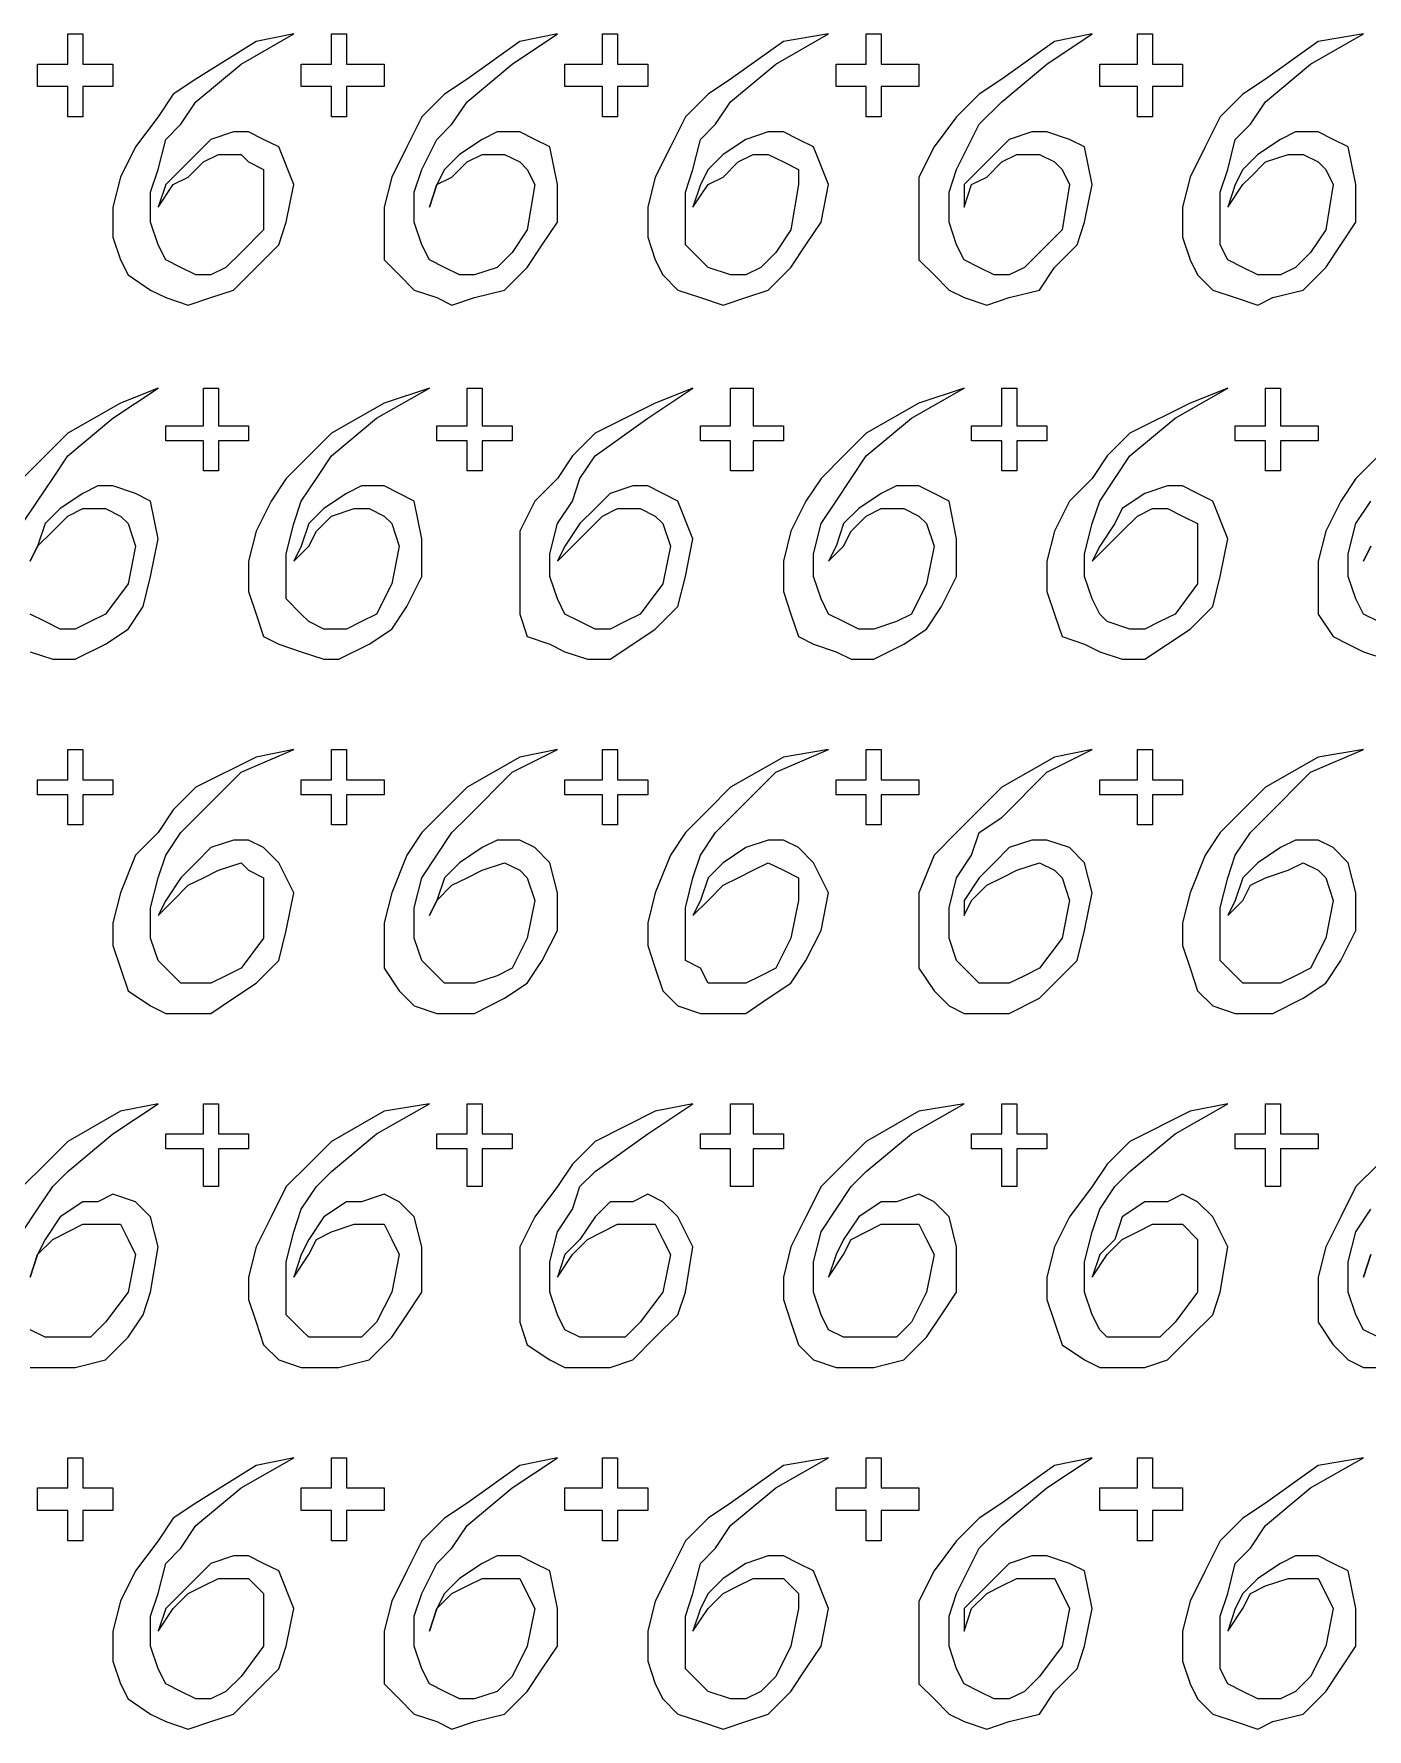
# Model space of a CAD drawing. Extents: x -66030 to 95157, y -13132 to 45879.
# Drawn here: x -7191 to -6500, y 27583 to 28462 of the extents above; entities that cross this region are included whole.
import ezdxf

# ---------------------------------------------------------------- set-up
doc = ezdxf.new("R2010")
doc.units = 0
doc.header["$LTSCALE"] = 100
doc.header["$MEASUREMENT"] = 0
doc.layers.get('0').update_dxf_attribs({"linetype": 'CONTINUOUS'})

msp = doc.modelspace()

# ---------------------------------------------------------------- linework, layer by layer
at = {"lineweight": 0}
for points in [[(-7189.53, 28446.12), (-7181.71, 28446.12), (-7173.9, 28446.12), (-7173.9, 28453.94), (-7173.9, 28461.75), (-7170, 28461.75), (-7166.09, 28461.75), (-7166.09, 28453.94), (-7166.09, 28446.12), (-7158.28, 28446.12), (-7150.47, 28446.12), (-7150.47, 28438.31), (-7150.47, 28434.41), (-7158.28, 28434.41), (-7166.09, 28434.41), (-7166.09, 28426.59), (-7166.09, 28418.78), (-7170, 28418.78), (-7173.9, 28418.78), (-7173.9, 28426.59), (-7173.9, 28434.41), (-7181.71, 28434.41), (-7189.53, 28434.41), (-7189.53, 28438.31), (-7189.53, 28446.12)], [(-7127.03, 28371.91), (-7119.22, 28383.63), (-7111.41, 28387.53), (-7103.59, 28395.35), (-7095.78, 28399.25), (-7084.06, 28399.25), (-7080.16, 28395.35), (-7072.35, 28391.44), (-7072.35, 28383.63), (-7072.35, 28360.19), (-7084.06, 28348.47), (-7091.88, 28340.66), (-7099.69, 28336.76), (-7107.5, 28336.76), (-7115.31, 28340.66), (-7123.12, 28344.57), (-7127.03, 28352.38), (-7130.94, 28364.1), (-7130.94, 28379.72), (-7127.03, 28391.44), (-7123.12, 28407.06), (-7115.31, 28414.88), (-7107.5, 28426.59), (-7084.06, 28446.12), (-7056.72, 28461.75), (-7076.25, 28457.84), (-7107.5, 28438.31), (-7119.22, 28430.5), (-7127.03, 28418.78), (-7138.75, 28403.16), (-7146.56, 28387.53), (-7150.47, 28371.91), (-7150.47, 28356.29), (-7146.56, 28344.57), (-7142.65, 28336.76), (-7130.94, 28328.94), (-7123.12, 28325.04), (-7111.41, 28321.13), (-7099.69, 28325.04), (-7087.97, 28328.94), (-7076.25, 28340.66), (-7064.53, 28352.38), (-7060.63, 28364.1), (-7056.72, 28383.63), (-7064.53, 28403.16), (-7072.35, 28407.06), (-7080.16, 28410.97), (-7087.97, 28410.97), (-7099.69, 28407.06), (-7107.5, 28399.25), (-7115.31, 28391.44), (-7123.12, 28383.63), (-7127.03, 28371.91)], [(-7052.82, 28446.12), (-7045, 28446.12), (-7037.19, 28446.12), (-7037.19, 28453.94), (-7037.19, 28461.75), (-7033.29, 28461.75), (-7029.38, 28461.75), (-7029.38, 28453.94), (-7029.38, 28446.12), (-7017.66, 28446.12), (-7009.85, 28446.12), (-7009.85, 28438.31), (-7009.85, 28434.41), (-7017.66, 28434.41), (-7029.38, 28434.41), (-7029.38, 28426.59), (-7029.38, 28418.78), (-7033.29, 28418.78), (-7037.19, 28418.78), (-7037.19, 28426.59), (-7037.19, 28434.41), (-7045, 28434.41), (-7052.82, 28434.41), (-7052.82, 28438.31), (-7052.82, 28446.12)], [(-6986.41, 28371.91), (-6982.51, 28383.63), (-6974.7, 28387.53), (-6966.88, 28395.35), (-6959.07, 28399.25), (-6947.36, 28399.25), (-6939.54, 28395.35), (-6935.64, 28391.44), (-6931.73, 28383.63), (-6935.64, 28360.19), (-6943.45, 28348.47), (-6951.26, 28340.66), (-6962.98, 28336.76), (-6970.79, 28336.76), (-6978.6, 28340.66), (-6986.41, 28344.57), (-6990.32, 28352.38), (-6994.23, 28364.1), (-6994.23, 28379.72), (-6990.32, 28391.44), (-6982.51, 28407.06), (-6974.7, 28414.88), (-6966.88, 28426.59), (-6943.45, 28446.12), (-6920.01, 28461.75), (-6939.54, 28457.84), (-6966.88, 28438.31), (-6978.6, 28430.5), (-6990.32, 28418.78), (-6998.13, 28403.16), (-7005.94, 28387.53), (-7009.85, 28371.91), (-7009.85, 28356.29), (-7009.85, 28344.57), (-7002.04, 28336.76), (-6994.23, 28328.94), (-6982.51, 28325.04), (-6974.7, 28321.13), (-6962.98, 28325.04), (-6947.36, 28328.94), (-6935.64, 28340.66), (-6927.83, 28352.38), (-6920.01, 28364.1), (-6920.01, 28383.63), (-6923.92, 28403.16), (-6931.73, 28407.06), (-6939.54, 28410.97), (-6951.26, 28410.97), (-6959.07, 28407.06), (-6970.79, 28399.25), (-6978.6, 28391.44), (-6982.51, 28383.63), (-6986.41, 28371.91)], [(-6916.11, 28446.12), (-6904.39, 28446.12), (-6896.58, 28446.12), (-6896.58, 28453.94), (-6896.58, 28461.75), (-6892.67, 28461.75), (-6888.77, 28461.75), (-6888.77, 28453.94), (-6888.77, 28446.12), (-6880.95, 28446.12), (-6873.14, 28446.12), (-6873.14, 28438.31), (-6873.14, 28434.41), (-6880.95, 28434.41), (-6888.77, 28434.41), (-6888.77, 28426.59), (-6888.77, 28418.78), (-6892.67, 28418.78), (-6896.58, 28418.78), (-6896.58, 28426.59), (-6896.58, 28434.41), (-6904.39, 28434.41), (-6916.11, 28434.41), (-6916.11, 28438.31), (-6916.11, 28446.12)], [(-6849.71, 28371.91), (-6841.89, 28383.63), (-6834.08, 28387.53), (-6826.27, 28395.35), (-6818.46, 28399.25), (-6810.65, 28399.25), (-6802.83, 28395.35), (-6795.02, 28391.44), (-6795.02, 28383.63), (-6798.93, 28360.19), (-6806.74, 28348.47), (-6814.55, 28340.66), (-6822.36, 28336.76), (-6830.18, 28336.76), (-6841.89, 28340.66), (-6845.8, 28344.57), (-6853.61, 28352.38), (-6853.61, 28364.1), (-6853.61, 28379.72), (-6849.71, 28391.44), (-6845.8, 28407.06), (-6837.99, 28414.88), (-6830.18, 28426.59), (-6806.74, 28446.12), (-6779.4, 28461.75), (-6802.83, 28457.84), (-6830.18, 28438.31), (-6841.89, 28430.5), (-6853.61, 28418.78), (-6861.42, 28403.16), (-6869.24, 28387.53), (-6873.14, 28371.91), (-6873.14, 28356.29), (-6869.24, 28344.57), (-6865.33, 28336.76), (-6857.52, 28328.94), (-6845.8, 28325.04), (-6834.08, 28321.13), (-6822.36, 28325.04), (-6810.65, 28328.94), (-6798.93, 28340.66), (-6791.12, 28352.38), (-6783.3, 28364.1), (-6779.4, 28383.63), (-6787.21, 28403.16), (-6795.02, 28407.06), (-6802.83, 28410.97), (-6810.65, 28410.97), (-6822.36, 28407.06), (-6834.08, 28399.25), (-6841.89, 28391.44), (-6845.8, 28383.63), (-6849.71, 28371.91)], [(-6775.49, 28446.12), (-6767.68, 28446.12), (-6759.87, 28446.12), (-6759.87, 28453.94), (-6759.87, 28461.75), (-6755.96, 28461.75), (-6752.06, 28461.75), (-6752.06, 28453.94), (-6752.06, 28446.12), (-6744.24, 28446.12), (-6732.53, 28446.12), (-6732.53, 28438.31), (-6732.53, 28434.41), (-6744.24, 28434.41), (-6752.06, 28434.41), (-6752.06, 28426.59), (-6752.06, 28418.78), (-6755.96, 28418.78), (-6759.87, 28418.78), (-6759.87, 28426.59), (-6759.87, 28434.41), (-6767.68, 28434.41), (-6775.49, 28434.41), (-6775.49, 28438.31), (-6775.49, 28446.12)], [(-6709.09, 28371.91), (-6705.19, 28383.63), (-6697.37, 28387.53), (-6689.56, 28395.35), (-6681.75, 28399.25), (-6670.03, 28399.25), (-6662.22, 28395.35), (-6658.31, 28391.44), (-6654.41, 28383.63), (-6658.31, 28360.19), (-6670.03, 28348.47), (-6677.84, 28340.66), (-6685.66, 28336.76), (-6693.47, 28336.76), (-6701.28, 28340.66), (-6709.09, 28344.57), (-6713, 28352.38), (-6716.9, 28364.1), (-6716.9, 28379.72), (-6713, 28391.44), (-6705.19, 28407.06), (-6701.28, 28414.88), (-6689.56, 28426.59), (-6666.13, 28446.12), (-6642.69, 28461.75), (-6662.22, 28457.84), (-6689.56, 28438.31), (-6701.28, 28430.5), (-6713, 28418.78), (-6724.71, 28403.16), (-6732.53, 28387.53), (-6732.53, 28371.91), (-6732.53, 28356.29), (-6732.53, 28344.57), (-6724.71, 28336.76), (-6716.9, 28328.94), (-6709.09, 28325.04), (-6697.37, 28321.13), (-6685.66, 28325.04), (-6670.03, 28328.94), (-6662.22, 28340.66), (-6650.5, 28352.38), (-6646.6, 28364.1), (-6642.69, 28383.63), (-6646.6, 28403.16), (-6654.41, 28407.06), (-6666.13, 28410.97), (-6673.94, 28410.97), (-6685.66, 28407.06), (-6693.47, 28399.25), (-6701.28, 28391.44), (-6709.09, 28383.63), (-6709.09, 28371.91)], [(-6638.78, 28446.12), (-6630.97, 28446.12), (-6619.25, 28446.12), (-6619.25, 28453.94), (-6619.25, 28461.75), (-6615.35, 28461.75), (-6611.44, 28461.75), (-6611.44, 28453.94), (-6611.44, 28446.12), (-6603.63, 28446.12), (-6595.82, 28446.12), (-6595.82, 28438.31), (-6595.82, 28434.41), (-6603.63, 28434.41), (-6611.44, 28434.41), (-6611.44, 28426.59), (-6611.44, 28418.78), (-6615.35, 28418.78), (-6619.25, 28418.78), (-6619.25, 28426.59), (-6619.25, 28434.41), (-6630.97, 28434.41), (-6638.78, 28434.41), (-6638.78, 28438.31), (-6638.78, 28446.12)], [(-6572.38, 28371.91), (-6564.57, 28383.63), (-6560.66, 28387.53), (-6552.85, 28395.35), (-6541.13, 28399.25), (-6533.32, 28399.25), (-6525.51, 28395.35), (-6521.6, 28391.44), (-6517.7, 28383.63), (-6521.6, 28360.19), (-6529.42, 28348.47), (-6537.23, 28340.66), (-6545.04, 28336.76), (-6556.76, 28336.76), (-6564.57, 28340.66), (-6572.38, 28344.57), (-6576.29, 28352.38), (-6576.29, 28364.1), (-6576.29, 28379.72), (-6572.38, 28391.44), (-6568.48, 28407.06), (-6560.66, 28414.88), (-6552.85, 28426.59), (-6529.42, 28446.12), (-6502.07, 28461.75), (-6525.51, 28457.84), (-6552.85, 28438.31), (-6564.57, 28430.5), (-6576.29, 28418.78), (-6584.1, 28403.16), (-6591.91, 28387.53), (-6595.82, 28371.91), (-6595.82, 28356.29), (-6591.91, 28344.57), (-6588.01, 28336.76), (-6580.19, 28328.94), (-6568.48, 28325.04), (-6556.76, 28321.13), (-6548.95, 28325.04), (-6533.32, 28328.94), (-6521.6, 28340.66), (-6513.79, 28352.38), (-6505.98, 28364.1), (-6505.98, 28383.63), (-6509.89, 28403.16), (-6517.7, 28407.06), (-6525.51, 28410.97), (-6537.23, 28410.97), (-6545.04, 28407.06), (-6556.76, 28399.25), (-6564.57, 28391.44), (-6568.48, 28383.63), (-6572.38, 28371.91)], [(-7123.12, 28258.64), (-7115.31, 28258.64), (-7103.59, 28258.64), (-7103.59, 28266.45), (-7103.59, 28278.17), (-7099.69, 28278.17), (-7095.78, 28278.17), (-7095.78, 28266.45), (-7095.78, 28258.64), (-7087.97, 28258.64), (-7080.16, 28258.64), (-7080.16, 28254.73), (-7080.16, 28250.83), (-7087.97, 28250.83), (-7095.78, 28250.83), (-7095.78, 28243.01), (-7095.78, 28235.2), (-7099.69, 28235.2), (-7103.59, 28235.2), (-7103.59, 28243.01), (-7103.59, 28250.83), (-7115.31, 28250.83), (-7123.12, 28250.83), (-7123.12, 28254.73), (-7123.12, 28258.64)], [(-7056.72, 28188.33), (-7048.91, 28196.14), (-7045, 28203.95), (-7037.19, 28211.77), (-7025.47, 28215.67), (-7017.66, 28215.67), (-7009.85, 28211.77), (-7005.94, 28207.86), (-7002.04, 28196.14), (-7005.94, 28176.61), (-7013.76, 28160.99), (-7021.57, 28157.08), (-7029.38, 28153.18), (-7041.1, 28153.18), (-7048.91, 28157.08), (-7052.82, 28160.99), (-7060.63, 28168.8), (-7060.63, 28180.52), (-7060.63, 28192.24), (-7056.72, 28207.86), (-7052.82, 28219.58), (-7045, 28231.3), (-7037.19, 28243.01), (-7013.76, 28262.54), (-6986.41, 28278.17), (-7009.85, 28270.36), (-7037.19, 28254.73), (-7048.91, 28243.01), (-7060.63, 28231.3), (-7068.44, 28219.58), (-7076.25, 28203.95), (-7080.16, 28188.33), (-7080.16, 28172.71), (-7076.25, 28160.99), (-7072.35, 28149.27), (-7064.53, 28145.36), (-7052.82, 28141.46), (-7041.1, 28137.55), (-7033.29, 28137.55), (-7017.66, 28145.36), (-7005.94, 28153.18), (-6998.13, 28164.89), (-6990.32, 28180.52), (-6990.32, 28200.05), (-6994.23, 28219.58), (-7002.04, 28223.48), (-7009.85, 28227.39), (-7021.57, 28227.39), (-7029.38, 28223.48), (-7041.1, 28215.67), (-7048.91, 28207.86), (-7052.82, 28196.14), (-7056.72, 28188.33)], [(-6982.51, 28258.64), (-6974.7, 28258.64), (-6966.88, 28258.64), (-6966.88, 28266.45), (-6966.88, 28278.17), (-6962.98, 28278.17), (-6959.07, 28278.17), (-6959.07, 28266.45), (-6959.07, 28258.64), (-6951.26, 28258.64), (-6943.45, 28258.64), (-6943.45, 28254.73), (-6943.45, 28250.83), (-6951.26, 28250.83), (-6959.07, 28250.83), (-6959.07, 28243.01), (-6959.07, 28235.2), (-6962.98, 28235.2), (-6966.88, 28235.2), (-6966.88, 28243.01), (-6966.88, 28250.83), (-6974.7, 28250.83), (-6982.51, 28250.83), (-6982.51, 28254.73), (-6982.51, 28258.64)], [(-6920.01, 28188.33), (-6912.2, 28196.14), (-6904.39, 28203.95), (-6896.58, 28211.77), (-6888.77, 28215.67), (-6877.05, 28215.67), (-6869.24, 28211.77), (-6865.33, 28207.86), (-6861.42, 28196.14), (-6865.33, 28176.61), (-6877.05, 28160.99), (-6884.86, 28157.08), (-6892.67, 28153.18), (-6900.48, 28153.18), (-6908.3, 28157.08), (-6916.11, 28160.99), (-6920.01, 28168.8), (-6923.92, 28180.52), (-6923.92, 28192.24), (-6920.01, 28207.86), (-6912.2, 28219.58), (-6908.3, 28231.3), (-6900.48, 28243.01), (-6873.14, 28262.54), (-6849.71, 28278.17), (-6869.24, 28270.36), (-6900.48, 28254.73), (-6912.2, 28243.01), (-6920.01, 28231.3), (-6931.73, 28219.58), (-6939.54, 28203.95), (-6939.54, 28188.33), (-6939.54, 28172.71), (-6939.54, 28160.99), (-6935.64, 28149.27), (-6923.92, 28145.36), (-6916.11, 28141.46), (-6904.39, 28137.55), (-6892.67, 28137.55), (-6880.95, 28145.36), (-6869.24, 28153.18), (-6857.52, 28164.89), (-6853.61, 28180.52), (-6849.71, 28200.05), (-6857.52, 28219.58), (-6865.33, 28223.48), (-6873.14, 28227.39), (-6880.95, 28227.39), (-6892.67, 28223.48), (-6900.48, 28215.67), (-6908.3, 28207.86), (-6916.11, 28196.14), (-6920.01, 28188.33)], [(-6845.8, 28258.64), (-6837.99, 28258.64), (-6830.18, 28258.64), (-6830.18, 28266.45), (-6830.18, 28278.17), (-6822.36, 28278.17), (-6818.46, 28278.17), (-6818.46, 28266.45), (-6818.46, 28258.64), (-6810.65, 28258.64), (-6802.83, 28258.64), (-6802.83, 28254.73), (-6802.83, 28250.83), (-6810.65, 28250.83), (-6818.46, 28250.83), (-6818.46, 28243.01), (-6818.46, 28235.2), (-6822.36, 28235.2), (-6830.18, 28235.2), (-6830.18, 28243.01), (-6830.18, 28250.83), (-6837.99, 28250.83), (-6845.8, 28250.83), (-6845.8, 28254.73), (-6845.8, 28258.64)], [(-6779.4, 28188.33), (-6771.59, 28196.14), (-6767.68, 28203.95), (-6759.87, 28211.77), (-6752.06, 28215.67), (-6740.34, 28215.67), (-6732.53, 28211.77), (-6728.62, 28207.86), (-6724.71, 28196.14), (-6728.62, 28176.61), (-6736.43, 28160.99), (-6744.24, 28157.08), (-6755.96, 28153.18), (-6763.77, 28153.18), (-6771.59, 28157.08), (-6779.4, 28160.99), (-6783.3, 28168.8), (-6787.21, 28180.52), (-6787.21, 28192.24), (-6783.3, 28207.86), (-6775.49, 28219.58), (-6767.68, 28231.3), (-6759.87, 28243.01), (-6736.43, 28262.54), (-6709.09, 28278.17), (-6732.53, 28270.36), (-6759.87, 28254.73), (-6771.59, 28243.01), (-6783.3, 28231.3), (-6791.12, 28219.58), (-6798.93, 28203.95), (-6802.83, 28188.33), (-6802.83, 28172.71), (-6798.93, 28160.99), (-6795.02, 28149.27), (-6787.21, 28145.36), (-6775.49, 28141.46), (-6767.68, 28137.55), (-6755.96, 28137.55), (-6740.34, 28145.36), (-6728.62, 28153.18), (-6720.81, 28164.89), (-6713, 28180.52), (-6713, 28200.05), (-6716.9, 28219.58), (-6724.71, 28223.48), (-6732.53, 28227.39), (-6744.24, 28227.39), (-6752.06, 28223.48), (-6763.77, 28215.67), (-6771.59, 28207.86), (-6775.49, 28196.14), (-6779.4, 28188.33)], [(-6705.19, 28258.64), (-6697.37, 28258.64), (-6689.56, 28258.64), (-6689.56, 28266.45), (-6689.56, 28278.17), (-6685.66, 28278.17), (-6681.75, 28278.17), (-6681.75, 28266.45), (-6681.75, 28258.64), (-6673.94, 28258.64), (-6666.13, 28258.64), (-6666.13, 28254.73), (-6666.13, 28250.83), (-6673.94, 28250.83), (-6681.75, 28250.83), (-6681.75, 28243.01), (-6681.75, 28235.2), (-6685.66, 28235.2), (-6689.56, 28235.2), (-6689.56, 28243.01), (-6689.56, 28250.83), (-6697.37, 28250.83), (-6705.19, 28250.83), (-6705.19, 28254.73), (-6705.19, 28258.64)], [(-6642.69, 28188.33), (-6634.88, 28196.14), (-6627.07, 28203.95), (-6619.25, 28211.77), (-6611.44, 28215.67), (-6603.63, 28215.67), (-6595.82, 28211.77), (-6588.01, 28207.86), (-6588.01, 28196.14), (-6588.01, 28176.61), (-6599.72, 28160.99), (-6607.54, 28157.08), (-6615.35, 28153.18), (-6623.16, 28153.18), (-6634.88, 28157.08), (-6638.78, 28160.99), (-6642.69, 28168.8), (-6646.6, 28180.52), (-6646.6, 28192.24), (-6642.69, 28207.86), (-6638.78, 28219.58), (-6630.97, 28231.3), (-6623.16, 28243.01), (-6599.72, 28262.54), (-6572.38, 28278.17), (-6591.91, 28270.36), (-6623.16, 28254.73), (-6634.88, 28243.01), (-6642.69, 28231.3), (-6654.41, 28219.58), (-6662.22, 28203.95), (-6666.13, 28188.33), (-6666.13, 28172.71), (-6662.22, 28160.99), (-6658.31, 28149.27), (-6646.6, 28145.36), (-6638.78, 28141.46), (-6627.07, 28137.55), (-6615.35, 28137.55), (-6603.63, 28145.36), (-6591.91, 28153.18), (-6580.19, 28164.89), (-6576.29, 28180.52), (-6572.38, 28200.05), (-6580.19, 28219.58), (-6588.01, 28223.48), (-6595.82, 28227.39), (-6603.63, 28227.39), (-6615.35, 28223.48), (-6627.07, 28215.67), (-6630.97, 28207.86), (-6638.78, 28196.14), (-6642.69, 28188.33)], [(-6568.48, 28258.64), (-6560.66, 28258.64), (-6552.85, 28258.64), (-6552.85, 28266.45), (-6552.85, 28278.17), (-6548.95, 28278.17), (-6545.04, 28278.17), (-6545.04, 28266.45), (-6545.04, 28258.64), (-6533.32, 28258.64), (-6525.51, 28258.64), (-6525.51, 28254.73), (-6525.51, 28250.83), (-6533.32, 28250.83), (-6545.04, 28250.83), (-6545.04, 28243.01), (-6545.04, 28235.2), (-6548.95, 28235.2), (-6552.85, 28235.2), (-6552.85, 28243.01), (-6552.85, 28250.83), (-6560.66, 28250.83), (-6568.48, 28250.83), (-6568.48, 28254.73), (-6568.48, 28258.64)], [(-7189.53, 28075.06), (-7181.71, 28075.06), (-7173.9, 28075.06), (-7173.9, 28082.87), (-7173.9, 28090.68), (-7170, 28090.68), (-7166.09, 28090.68), (-7166.09, 28082.87), (-7166.09, 28075.06), (-7158.28, 28075.06), (-7150.47, 28075.06), (-7150.47, 28071.15), (-7150.47, 28067.24), (-7158.28, 28067.24), (-7166.09, 28067.24), (-7166.09, 28059.43), (-7166.09, 28051.62), (-7170, 28051.62), (-7173.9, 28051.62), (-7173.9, 28059.43), (-7173.9, 28067.24), (-7181.71, 28067.24), (-7189.53, 28067.24), (-7189.53, 28071.15), (-7189.53, 28075.06)], [(-7127.03, 28004.75), (-7119.22, 28012.56), (-7111.41, 28020.37), (-7103.59, 28024.28), (-7095.78, 28028.19), (-7084.06, 28032.09), (-7080.16, 28028.19), (-7072.35, 28024.28), (-7072.35, 28012.56), (-7072.35, 27993.03), (-7084.06, 27977.41), (-7091.88, 27973.5), (-7099.69, 27969.6), (-7107.5, 27969.6), (-7115.31, 27969.6), (-7123.12, 27977.41), (-7127.03, 27981.31), (-7130.94, 27993.03), (-7130.94, 28008.66), (-7127.03, 28024.28), (-7123.12, 28036), (-7115.31, 28047.72), (-7107.5, 28055.53), (-7084.06, 28078.96), (-7056.72, 28090.68), (-7076.25, 28086.77), (-7107.5, 28071.15), (-7119.22, 28059.43), (-7127.03, 28047.72), (-7138.75, 28036), (-7146.56, 28016.47), (-7150.47, 28000.84), (-7150.47, 27989.13), (-7146.56, 27977.41), (-7142.65, 27965.69), (-7130.94, 27957.88), (-7123.12, 27953.97), (-7111.41, 27953.97), (-7099.69, 27953.97), (-7087.97, 27961.78), (-7076.25, 27969.6), (-7064.53, 27981.31), (-7060.63, 27996.94), (-7056.72, 28016.47), (-7064.53, 28032.09), (-7072.35, 28039.9), (-7080.16, 28043.81), (-7087.97, 28043.81), (-7099.69, 28039.9), (-7107.5, 28032.09), (-7115.31, 28024.28), (-7123.12, 28012.56), (-7127.03, 28004.75)], [(-7052.82, 28075.06), (-7045, 28075.06), (-7037.19, 28075.06), (-7037.19, 28082.87), (-7037.19, 28090.68), (-7033.29, 28090.68), (-7029.38, 28090.68), (-7029.38, 28082.87), (-7029.38, 28075.06), (-7017.66, 28075.06), (-7009.85, 28075.06), (-7009.85, 28071.15), (-7009.85, 28067.24), (-7017.66, 28067.24), (-7029.38, 28067.24), (-7029.38, 28059.43), (-7029.38, 28051.62), (-7033.29, 28051.62), (-7037.19, 28051.62), (-7037.19, 28059.43), (-7037.19, 28067.24), (-7045, 28067.24), (-7052.82, 28067.24), (-7052.82, 28071.15), (-7052.82, 28075.06)], [(-6986.41, 28004.75), (-6982.51, 28012.56), (-6974.7, 28020.37), (-6966.88, 28024.28), (-6959.07, 28028.19), (-6947.36, 28032.09), (-6939.54, 28028.19), (-6935.64, 28024.28), (-6931.73, 28012.56), (-6935.64, 27993.03), (-6943.45, 27977.41), (-6951.26, 27973.5), (-6962.98, 27969.6), (-6970.79, 27969.6), (-6978.6, 27969.6), (-6986.41, 27977.41), (-6990.32, 27981.31), (-6994.23, 27993.03), (-6994.23, 28008.66), (-6990.32, 28024.28), (-6982.51, 28036), (-6974.7, 28047.72), (-6966.88, 28055.53), (-6943.45, 28078.96), (-6920.01, 28090.68), (-6939.54, 28086.77), (-6966.88, 28071.15), (-6978.6, 28059.43), (-6990.32, 28047.72), (-6998.13, 28036), (-7005.94, 28016.47), (-7009.85, 28000.84), (-7009.85, 27989.13), (-7009.85, 27977.41), (-7002.04, 27965.69), (-6994.23, 27957.88), (-6982.51, 27953.97), (-6974.7, 27953.97), (-6962.98, 27953.97), (-6947.36, 27961.78), (-6935.64, 27969.6), (-6927.83, 27981.31), (-6920.01, 27996.94), (-6920.01, 28016.47), (-6923.92, 28032.09), (-6931.73, 28039.9), (-6939.54, 28043.81), (-6951.26, 28043.81), (-6959.07, 28039.9), (-6970.79, 28032.09), (-6978.6, 28024.28), (-6982.51, 28012.56), (-6986.41, 28004.75)], [(-6916.11, 28075.06), (-6904.39, 28075.06), (-6896.58, 28075.06), (-6896.58, 28082.87), (-6896.58, 28090.68), (-6892.67, 28090.68), (-6888.77, 28090.68), (-6888.77, 28082.87), (-6888.77, 28075.06), (-6880.95, 28075.06), (-6873.14, 28075.06), (-6873.14, 28071.15), (-6873.14, 28067.24), (-6880.95, 28067.24), (-6888.77, 28067.24), (-6888.77, 28059.43), (-6888.77, 28051.62), (-6892.67, 28051.62), (-6896.58, 28051.62), (-6896.58, 28059.43), (-6896.58, 28067.24), (-6904.39, 28067.24), (-6916.11, 28067.24), (-6916.11, 28071.15), (-6916.11, 28075.06)], [(-6849.71, 28004.75), (-6841.89, 28012.56), (-6834.08, 28020.37), (-6826.27, 28024.28), (-6818.46, 28028.19), (-6810.65, 28032.09), (-6802.83, 28028.19), (-6795.02, 28024.28), (-6795.02, 28012.56), (-6798.93, 27993.03), (-6806.74, 27977.41), (-6814.55, 27973.5), (-6822.36, 27969.6), (-6830.18, 27969.6), (-6841.89, 27969.6), (-6845.8, 27977.41), (-6853.61, 27981.31), (-6853.61, 27993.03), (-6853.61, 28008.66), (-6849.71, 28024.28), (-6845.8, 28036), (-6837.99, 28047.72), (-6830.18, 28055.53), (-6806.74, 28078.96), (-6779.4, 28090.68), (-6802.83, 28086.77), (-6830.18, 28071.15), (-6841.89, 28059.43), (-6853.61, 28047.72), (-6861.42, 28036), (-6869.24, 28016.47), (-6873.14, 28000.84), (-6873.14, 27989.13), (-6869.24, 27977.41), (-6865.33, 27965.69), (-6857.52, 27957.88), (-6845.8, 27953.97), (-6834.08, 27953.97), (-6822.36, 27953.97), (-6810.65, 27961.78), (-6798.93, 27969.6), (-6791.12, 27981.31), (-6783.3, 27996.94), (-6779.4, 28016.47), (-6787.21, 28032.09), (-6795.02, 28039.9), (-6802.83, 28043.81), (-6810.65, 28043.81), (-6822.36, 28039.9), (-6834.08, 28032.09), (-6841.89, 28024.28), (-6845.8, 28012.56), (-6849.71, 28004.75)], [(-6775.49, 28075.06), (-6767.68, 28075.06), (-6759.87, 28075.06), (-6759.87, 28082.87), (-6759.87, 28090.68), (-6755.96, 28090.68), (-6752.06, 28090.68), (-6752.06, 28082.87), (-6752.06, 28075.06), (-6744.24, 28075.06), (-6732.53, 28075.06), (-6732.53, 28071.15), (-6732.53, 28067.24), (-6744.24, 28067.24), (-6752.06, 28067.24), (-6752.06, 28059.43), (-6752.06, 28051.62), (-6755.96, 28051.62), (-6759.87, 28051.62), (-6759.87, 28059.43), (-6759.87, 28067.24), (-6767.68, 28067.24), (-6775.49, 28067.24), (-6775.49, 28071.15), (-6775.49, 28075.06)], [(-6709.09, 28004.75), (-6705.19, 28012.56), (-6697.37, 28020.37), (-6689.56, 28024.28), (-6681.75, 28028.19), (-6670.03, 28032.09), (-6662.22, 28028.19), (-6658.31, 28024.28), (-6654.41, 28012.56), (-6658.31, 27993.03), (-6670.03, 27977.41), (-6677.84, 27973.5), (-6685.66, 27969.6), (-6693.47, 27969.6), (-6701.28, 27969.6), (-6709.09, 27977.41), (-6713, 27981.31), (-6716.9, 27993.03), (-6716.9, 28008.66), (-6713, 28024.28), (-6705.19, 28036), (-6701.28, 28047.72), (-6689.56, 28055.53), (-6666.13, 28078.96), (-6642.69, 28090.68), (-6662.22, 28086.77), (-6689.56, 28071.15), (-6701.28, 28059.43), (-6713, 28047.72), (-6724.71, 28036), (-6732.53, 28016.47), (-6732.53, 28000.84), (-6732.53, 27989.13), (-6732.53, 27977.41), (-6724.71, 27965.69), (-6716.9, 27957.88), (-6709.09, 27953.97), (-6697.37, 27953.97), (-6685.66, 27953.97), (-6670.03, 27961.78), (-6662.22, 27969.6), (-6650.5, 27981.31), (-6646.6, 27996.94), (-6642.69, 28016.47), (-6646.6, 28032.09), (-6654.41, 28039.9), (-6666.13, 28043.81), (-6673.94, 28043.81), (-6685.66, 28039.9), (-6693.47, 28032.09), (-6701.28, 28024.28), (-6709.09, 28012.56), (-6709.09, 28004.75)], [(-6638.78, 28075.06), (-6630.97, 28075.06), (-6619.25, 28075.06), (-6619.25, 28082.87), (-6619.25, 28090.68), (-6615.35, 28090.68), (-6611.44, 28090.68), (-6611.44, 28082.87), (-6611.44, 28075.06), (-6603.63, 28075.06), (-6595.82, 28075.06), (-6595.82, 28071.15), (-6595.82, 28067.24), (-6603.63, 28067.24), (-6611.44, 28067.24), (-6611.44, 28059.43), (-6611.44, 28051.62), (-6615.35, 28051.62), (-6619.25, 28051.62), (-6619.25, 28059.43), (-6619.25, 28067.24), (-6630.97, 28067.24), (-6638.78, 28067.24), (-6638.78, 28071.15), (-6638.78, 28075.06)], [(-6572.38, 28004.75), (-6564.57, 28012.56), (-6560.66, 28020.37), (-6552.85, 28024.28), (-6541.13, 28028.19), (-6533.32, 28032.09), (-6525.51, 28028.19), (-6521.6, 28024.28), (-6517.7, 28012.56), (-6521.6, 27993.03), (-6529.42, 27977.41), (-6537.23, 27973.5), (-6545.04, 27969.6), (-6556.76, 27969.6), (-6564.57, 27969.6), (-6572.38, 27977.41), (-6576.29, 27981.31), (-6576.29, 27993.03), (-6576.29, 28008.66), (-6572.38, 28024.28), (-6568.48, 28036), (-6560.66, 28047.72), (-6552.85, 28055.53), (-6529.42, 28078.96), (-6502.07, 28090.68), (-6525.51, 28086.77), (-6552.85, 28071.15), (-6564.57, 28059.43), (-6576.29, 28047.72), (-6584.1, 28036), (-6591.91, 28016.47), (-6595.82, 28000.84), (-6595.82, 27989.13), (-6591.91, 27977.41), (-6588.01, 27965.69), (-6580.19, 27957.88), (-6568.48, 27953.97), (-6556.76, 27953.97), (-6548.95, 27953.97), (-6533.32, 27961.78), (-6521.6, 27969.6), (-6513.79, 27981.31), (-6505.98, 27996.94), (-6505.98, 28016.47), (-6509.89, 28032.09), (-6517.7, 28039.9), (-6525.51, 28043.81), (-6537.23, 28043.81), (-6545.04, 28039.9), (-6556.76, 28032.09), (-6564.57, 28024.28), (-6568.48, 28012.56), (-6572.38, 28004.75)], [(-7123.12, 27891.48), (-7115.31, 27891.48), (-7103.59, 27891.48), (-7103.59, 27899.29), (-7103.59, 27907.1), (-7099.69, 27907.1), (-7095.78, 27907.1), (-7095.78, 27899.29), (-7095.78, 27891.48), (-7087.97, 27891.48), (-7080.16, 27891.48), (-7080.16, 27887.57), (-7080.16, 27883.66), (-7087.97, 27883.66), (-7095.78, 27883.66), (-7095.78, 27875.85), (-7095.78, 27864.13), (-7099.69, 27864.13), (-7103.59, 27864.13), (-7103.59, 27875.85), (-7103.59, 27883.66), (-7115.31, 27883.66), (-7123.12, 27883.66), (-7123.12, 27887.57), (-7123.12, 27891.48)], [(-7056.72, 27817.26), (-7048.91, 27828.98), (-7045, 27836.79), (-7037.19, 27840.7), (-7025.47, 27844.6), (-7017.66, 27844.6), (-7009.85, 27844.6), (-7005.94, 27836.79), (-7002.04, 27828.98), (-7005.94, 27809.45), (-7013.76, 27793.83), (-7021.57, 27786.02), (-7029.38, 27786.02), (-7041.1, 27786.02), (-7048.91, 27786.02), (-7052.82, 27789.92), (-7060.63, 27797.73), (-7060.63, 27809.45), (-7060.63, 27825.08), (-7056.72, 27840.7), (-7052.82, 27852.42), (-7045, 27864.13), (-7037.19, 27871.95), (-7013.76, 27891.48), (-6986.41, 27907.1), (-7009.85, 27903.19), (-7037.19, 27887.57), (-7048.91, 27875.85), (-7060.63, 27864.13), (-7068.44, 27848.51), (-7076.25, 27832.89), (-7080.16, 27817.26), (-7080.16, 27805.55), (-7076.25, 27793.83), (-7072.35, 27782.11), (-7064.53, 27774.3), (-7052.82, 27770.39), (-7041.1, 27770.39), (-7033.29, 27770.39), (-7017.66, 27774.3), (-7005.94, 27786.02), (-6998.13, 27797.73), (-6990.32, 27809.45), (-6990.32, 27832.89), (-6994.23, 27848.51), (-7002.04, 27856.32), (-7009.85, 27860.23), (-7021.57, 27856.32), (-7029.38, 27856.32), (-7041.1, 27848.51), (-7048.91, 27836.79), (-7052.82, 27828.98), (-7056.72, 27817.26)], [(-6982.51, 27891.48), (-6974.7, 27891.48), (-6966.88, 27891.48), (-6966.88, 27899.29), (-6966.88, 27907.1), (-6962.98, 27907.1), (-6959.07, 27907.1), (-6959.07, 27899.29), (-6959.07, 27891.48), (-6951.26, 27891.48), (-6943.45, 27891.48), (-6943.45, 27887.57), (-6943.45, 27883.66), (-6951.26, 27883.66), (-6959.07, 27883.66), (-6959.07, 27875.85), (-6959.07, 27864.13), (-6962.98, 27864.13), (-6966.88, 27864.13), (-6966.88, 27875.85), (-6966.88, 27883.66), (-6974.7, 27883.66), (-6982.51, 27883.66), (-6982.51, 27887.57), (-6982.51, 27891.48)], [(-6920.01, 27817.26), (-6912.2, 27828.98), (-6904.39, 27836.79), (-6896.58, 27840.7), (-6888.77, 27844.6), (-6877.05, 27844.6), (-6869.24, 27844.6), (-6865.33, 27836.79), (-6861.42, 27828.98), (-6865.33, 27809.45), (-6877.05, 27793.83), (-6884.86, 27786.02), (-6892.67, 27786.02), (-6900.48, 27786.02), (-6908.3, 27786.02), (-6916.11, 27789.92), (-6920.01, 27797.73), (-6923.92, 27809.45), (-6923.92, 27825.08), (-6920.01, 27840.7), (-6912.2, 27852.42), (-6908.3, 27864.13), (-6900.48, 27871.95), (-6873.14, 27891.48), (-6849.71, 27907.1), (-6869.24, 27903.19), (-6900.48, 27887.57), (-6912.2, 27875.85), (-6920.01, 27864.13), (-6931.73, 27848.51), (-6939.54, 27832.89), (-6939.54, 27817.26), (-6939.54, 27805.55), (-6939.54, 27793.83), (-6935.64, 27782.11), (-6923.92, 27774.3), (-6916.11, 27770.39), (-6904.39, 27770.39), (-6892.67, 27770.39), (-6880.95, 27774.3), (-6869.24, 27786.02), (-6857.52, 27797.73), (-6853.61, 27809.45), (-6849.71, 27832.89), (-6857.52, 27848.51), (-6865.33, 27856.32), (-6873.14, 27860.23), (-6880.95, 27856.32), (-6892.67, 27856.32), (-6900.48, 27848.51), (-6908.3, 27836.79), (-6916.11, 27828.98), (-6920.01, 27817.26)], [(-6845.8, 27891.48), (-6837.99, 27891.48), (-6830.18, 27891.48), (-6830.18, 27899.29), (-6830.18, 27907.1), (-6822.36, 27907.1), (-6818.46, 27907.1), (-6818.46, 27899.29), (-6818.46, 27891.48), (-6810.65, 27891.48), (-6802.83, 27891.48), (-6802.83, 27887.57), (-6802.83, 27883.66), (-6810.65, 27883.66), (-6818.46, 27883.66), (-6818.46, 27875.85), (-6818.46, 27864.13), (-6822.36, 27864.13), (-6830.18, 27864.13), (-6830.18, 27875.85), (-6830.18, 27883.66), (-6837.99, 27883.66), (-6845.8, 27883.66), (-6845.8, 27887.57), (-6845.8, 27891.48)], [(-6779.4, 27817.26), (-6771.59, 27828.98), (-6767.68, 27836.79), (-6759.87, 27840.7), (-6752.06, 27844.6), (-6740.34, 27844.6), (-6732.53, 27844.6), (-6728.62, 27836.79), (-6724.71, 27828.98), (-6728.62, 27809.45), (-6736.43, 27793.83), (-6744.24, 27786.02), (-6755.96, 27786.02), (-6763.77, 27786.02), (-6771.59, 27786.02), (-6779.4, 27789.92), (-6783.3, 27797.73), (-6787.21, 27809.45), (-6787.21, 27825.08), (-6783.3, 27840.7), (-6775.49, 27852.42), (-6767.68, 27864.13), (-6759.87, 27871.95), (-6736.43, 27891.48), (-6709.09, 27907.1), (-6732.53, 27903.19), (-6759.87, 27887.57), (-6771.59, 27875.85), (-6783.3, 27864.13), (-6791.12, 27848.51), (-6798.93, 27832.89), (-6802.83, 27817.26), (-6802.83, 27805.55), (-6798.93, 27793.83), (-6795.02, 27782.11), (-6787.21, 27774.3), (-6775.49, 27770.39), (-6767.68, 27770.39), (-6755.96, 27770.39), (-6740.34, 27774.3), (-6728.62, 27786.02), (-6720.81, 27797.73), (-6713, 27809.45), (-6713, 27832.89), (-6716.9, 27848.51), (-6724.71, 27856.32), (-6732.53, 27860.23), (-6744.24, 27856.32), (-6752.06, 27856.32), (-6763.77, 27848.51), (-6771.59, 27836.79), (-6775.49, 27828.98), (-6779.4, 27817.26)], [(-6705.19, 27891.48), (-6697.37, 27891.48), (-6689.56, 27891.48), (-6689.56, 27899.29), (-6689.56, 27907.1), (-6685.66, 27907.1), (-6681.75, 27907.1), (-6681.75, 27899.29), (-6681.75, 27891.48), (-6673.94, 27891.48), (-6666.13, 27891.48), (-6666.13, 27887.57), (-6666.13, 27883.66), (-6673.94, 27883.66), (-6681.75, 27883.66), (-6681.75, 27875.85), (-6681.75, 27864.13), (-6685.66, 27864.13), (-6689.56, 27864.13), (-6689.56, 27875.85), (-6689.56, 27883.66), (-6697.37, 27883.66), (-6705.19, 27883.66), (-6705.19, 27887.57), (-6705.19, 27891.48)], [(-6642.69, 27817.26), (-6634.88, 27828.98), (-6627.07, 27836.79), (-6619.25, 27840.7), (-6611.44, 27844.6), (-6603.63, 27844.6), (-6595.82, 27844.6), (-6588.01, 27836.79), (-6588.01, 27828.98), (-6588.01, 27809.45), (-6599.72, 27793.83), (-6607.54, 27786.02), (-6615.35, 27786.02), (-6623.16, 27786.02), (-6634.88, 27786.02), (-6638.78, 27789.92), (-6642.69, 27797.73), (-6646.6, 27809.45), (-6646.6, 27825.08), (-6642.69, 27840.7), (-6638.78, 27852.42), (-6630.97, 27864.13), (-6623.16, 27871.95), (-6599.72, 27891.48), (-6572.38, 27907.1), (-6591.91, 27903.19), (-6623.16, 27887.57), (-6634.88, 27875.85), (-6642.69, 27864.13), (-6654.41, 27848.51), (-6662.22, 27832.89), (-6666.13, 27817.26), (-6666.13, 27805.55), (-6662.22, 27793.83), (-6658.31, 27782.11), (-6646.6, 27774.3), (-6638.78, 27770.39), (-6627.07, 27770.39), (-6615.35, 27770.39), (-6603.63, 27774.3), (-6591.91, 27786.02), (-6580.19, 27797.73), (-6576.29, 27809.45), (-6572.38, 27832.89), (-6580.19, 27848.51), (-6588.01, 27856.32), (-6595.82, 27860.23), (-6603.63, 27856.32), (-6615.35, 27856.32), (-6627.07, 27848.51), (-6630.97, 27836.79), (-6638.78, 27828.98), (-6642.69, 27817.26)], [(-6568.48, 27891.48), (-6560.66, 27891.48), (-6552.85, 27891.48), (-6552.85, 27899.29), (-6552.85, 27907.1), (-6548.95, 27907.1), (-6545.04, 27907.1), (-6545.04, 27899.29), (-6545.04, 27891.48), (-6533.32, 27891.48), (-6525.51, 27891.48), (-6525.51, 27887.57), (-6525.51, 27883.66), (-6533.32, 27883.66), (-6545.04, 27883.66), (-6545.04, 27875.85), (-6545.04, 27864.13), (-6548.95, 27864.13), (-6552.85, 27864.13), (-6552.85, 27875.85), (-6552.85, 27883.66), (-6560.66, 27883.66), (-6568.48, 27883.66), (-6568.48, 27887.57), (-6568.48, 27891.48)], [(-7189.53, 27707.9), (-7181.71, 27707.9), (-7173.9, 27707.9), (-7173.9, 27715.71), (-7173.9, 27723.52), (-7170, 27723.52), (-7166.09, 27723.52), (-7166.09, 27715.71), (-7166.09, 27707.9), (-7158.28, 27707.9), (-7150.47, 27707.9), (-7150.47, 27703.99), (-7150.47, 27696.18), (-7158.28, 27696.18), (-7166.09, 27696.18), (-7166.09, 27688.37), (-7166.09, 27680.55), (-7170, 27680.55), (-7173.9, 27680.55), (-7173.9, 27688.37), (-7173.9, 27696.18), (-7181.71, 27696.18), (-7189.53, 27696.18), (-7189.53, 27703.99), (-7189.53, 27707.9)], [(-7127.03, 27633.68), (-7119.22, 27645.4), (-7111.41, 27653.21), (-7103.59, 27657.12), (-7095.78, 27661.02), (-7084.06, 27661.02), (-7080.16, 27661.02), (-7072.35, 27653.21), (-7072.35, 27645.4), (-7072.35, 27625.87), (-7084.06, 27610.25), (-7091.88, 27602.43), (-7099.69, 27598.53), (-7107.5, 27598.53), (-7115.31, 27602.43), (-7123.12, 27606.34), (-7127.03, 27614.15), (-7130.94, 27625.87), (-7130.94, 27641.49), (-7127.03, 27653.21), (-7123.12, 27668.84), (-7115.31, 27676.65), (-7107.5, 27688.37), (-7084.06, 27707.9), (-7056.72, 27723.52), (-7076.25, 27719.61), (-7107.5, 27700.08), (-7119.22, 27692.27), (-7127.03, 27680.55), (-7138.75, 27664.93), (-7146.56, 27649.31), (-7150.47, 27633.68), (-7150.47, 27618.06), (-7146.56, 27606.34), (-7142.65, 27598.53), (-7130.94, 27590.72), (-7123.12, 27586.81), (-7111.41, 27582.91), (-7099.69, 27586.81), (-7087.97, 27590.72), (-7076.25, 27602.43), (-7064.53, 27614.15), (-7060.63, 27625.87), (-7056.72, 27645.4), (-7064.53, 27664.93), (-7072.35, 27668.84), (-7080.16, 27672.74), (-7087.97, 27672.74), (-7099.69, 27668.84), (-7107.5, 27661.02), (-7115.31, 27653.21), (-7123.12, 27645.4), (-7127.03, 27633.68)], [(-7052.82, 27707.9), (-7045, 27707.9), (-7037.19, 27707.9), (-7037.19, 27715.71), (-7037.19, 27723.52), (-7033.29, 27723.52), (-7029.38, 27723.52), (-7029.38, 27715.71), (-7029.38, 27707.9), (-7017.66, 27707.9), (-7009.85, 27707.9), (-7009.85, 27703.99), (-7009.85, 27696.18), (-7017.66, 27696.18), (-7029.38, 27696.18), (-7029.38, 27688.37), (-7029.38, 27680.55), (-7033.29, 27680.55), (-7037.19, 27680.55), (-7037.19, 27688.37), (-7037.19, 27696.18), (-7045, 27696.18), (-7052.82, 27696.18), (-7052.82, 27703.99), (-7052.82, 27707.9)], [(-6986.41, 27633.68), (-6982.51, 27645.4), (-6974.7, 27653.21), (-6966.88, 27657.12), (-6959.07, 27661.02), (-6947.36, 27661.02), (-6939.54, 27661.02), (-6935.64, 27653.21), (-6931.73, 27645.4), (-6935.64, 27625.87), (-6943.45, 27610.25), (-6951.26, 27602.43), (-6962.98, 27598.53), (-6970.79, 27598.53), (-6978.6, 27602.43), (-6986.41, 27606.34), (-6990.32, 27614.15), (-6994.23, 27625.87), (-6994.23, 27641.49), (-6990.32, 27653.21), (-6982.51, 27668.84), (-6974.7, 27676.65), (-6966.88, 27688.37), (-6943.45, 27707.9), (-6920.01, 27723.52), (-6939.54, 27719.61), (-6966.88, 27700.08), (-6978.6, 27692.27), (-6990.32, 27680.55), (-6998.13, 27664.93), (-7005.94, 27649.31), (-7009.85, 27633.68), (-7009.85, 27618.06), (-7009.85, 27606.34), (-7002.04, 27598.53), (-6994.23, 27590.72), (-6982.51, 27586.81), (-6974.7, 27582.91), (-6962.98, 27586.81), (-6947.36, 27590.72), (-6935.64, 27602.43), (-6927.83, 27614.15), (-6920.01, 27625.87), (-6920.01, 27645.4), (-6923.92, 27664.93), (-6931.73, 27668.84), (-6939.54, 27672.74), (-6951.26, 27672.74), (-6959.07, 27668.84), (-6970.79, 27661.02), (-6978.6, 27653.21), (-6982.51, 27645.4), (-6986.41, 27633.68)], [(-6916.11, 27707.9), (-6904.39, 27707.9), (-6896.58, 27707.9), (-6896.58, 27715.71), (-6896.58, 27723.52), (-6892.67, 27723.52), (-6888.77, 27723.52), (-6888.77, 27715.71), (-6888.77, 27707.9), (-6880.95, 27707.9), (-6873.14, 27707.9), (-6873.14, 27703.99), (-6873.14, 27696.18), (-6880.95, 27696.18), (-6888.77, 27696.18), (-6888.77, 27688.37), (-6888.77, 27680.55), (-6892.67, 27680.55), (-6896.58, 27680.55), (-6896.58, 27688.37), (-6896.58, 27696.18), (-6904.39, 27696.18), (-6916.11, 27696.18), (-6916.11, 27703.99), (-6916.11, 27707.9)], [(-6849.71, 27633.68), (-6841.89, 27645.4), (-6834.08, 27653.21), (-6826.27, 27657.12), (-6818.46, 27661.02), (-6810.65, 27661.02), (-6802.83, 27661.02), (-6795.02, 27653.21), (-6795.02, 27645.4), (-6798.93, 27625.87), (-6806.74, 27610.25), (-6814.55, 27602.43), (-6822.36, 27598.53), (-6830.18, 27598.53), (-6841.89, 27602.43), (-6845.8, 27606.34), (-6853.61, 27614.15), (-6853.61, 27625.87), (-6853.61, 27641.49), (-6849.71, 27653.21), (-6845.8, 27668.84), (-6837.99, 27676.65), (-6830.18, 27688.37), (-6806.74, 27707.9), (-6779.4, 27723.52), (-6802.83, 27719.61), (-6830.18, 27700.08), (-6841.89, 27692.27), (-6853.61, 27680.55), (-6861.42, 27664.93), (-6869.24, 27649.31), (-6873.14, 27633.68), (-6873.14, 27618.06), (-6869.24, 27606.34), (-6865.33, 27598.53), (-6857.52, 27590.72), (-6845.8, 27586.81), (-6834.08, 27582.91), (-6822.36, 27586.81), (-6810.65, 27590.72), (-6798.93, 27602.43), (-6791.12, 27614.15), (-6783.3, 27625.87), (-6779.4, 27645.4), (-6787.21, 27664.93), (-6795.02, 27668.84), (-6802.83, 27672.74), (-6810.65, 27672.74), (-6822.36, 27668.84), (-6834.08, 27661.02), (-6841.89, 27653.21), (-6845.8, 27645.4), (-6849.71, 27633.68)], [(-6775.49, 27707.9), (-6767.68, 27707.9), (-6759.87, 27707.9), (-6759.87, 27715.71), (-6759.87, 27723.52), (-6755.96, 27723.52), (-6752.06, 27723.52), (-6752.06, 27715.71), (-6752.06, 27707.9), (-6744.24, 27707.9), (-6732.53, 27707.9), (-6732.53, 27703.99), (-6732.53, 27696.18), (-6744.24, 27696.18), (-6752.06, 27696.18), (-6752.06, 27688.37), (-6752.06, 27680.55), (-6755.96, 27680.55), (-6759.87, 27680.55), (-6759.87, 27688.37), (-6759.87, 27696.18), (-6767.68, 27696.18), (-6775.49, 27696.18), (-6775.49, 27703.99), (-6775.49, 27707.9)], [(-6709.09, 27633.68), (-6705.19, 27645.4), (-6697.37, 27653.21), (-6689.56, 27657.12), (-6681.75, 27661.02), (-6670.03, 27661.02), (-6662.22, 27661.02), (-6658.31, 27653.21), (-6654.41, 27645.4), (-6658.31, 27625.87), (-6670.03, 27610.25), (-6677.84, 27602.43), (-6685.66, 27598.53), (-6693.47, 27598.53), (-6701.28, 27602.43), (-6709.09, 27606.34), (-6713, 27614.15), (-6716.9, 27625.87), (-6716.9, 27641.49), (-6713, 27653.21), (-6705.19, 27668.84), (-6701.28, 27676.65), (-6689.56, 27688.37), (-6666.13, 27707.9), (-6642.69, 27723.52), (-6662.22, 27719.61), (-6689.56, 27700.08), (-6701.28, 27692.27), (-6713, 27680.55), (-6724.71, 27664.93), (-6732.53, 27649.31), (-6732.53, 27633.68), (-6732.53, 27618.06), (-6732.53, 27606.34), (-6724.71, 27598.53), (-6716.9, 27590.72), (-6709.09, 27586.81), (-6697.37, 27582.91), (-6685.66, 27586.81), (-6670.03, 27590.72), (-6662.22, 27602.43), (-6650.5, 27614.15), (-6646.6, 27625.87), (-6642.69, 27645.4), (-6646.6, 27664.93), (-6654.41, 27668.84), (-6666.13, 27672.74), (-6673.94, 27672.74), (-6685.66, 27668.84), (-6693.47, 27661.02), (-6701.28, 27653.21), (-6709.09, 27645.4), (-6709.09, 27633.68)], [(-6638.78, 27707.9), (-6630.97, 27707.9), (-6619.25, 27707.9), (-6619.25, 27715.71), (-6619.25, 27723.52), (-6615.35, 27723.52), (-6611.44, 27723.52), (-6611.44, 27715.71), (-6611.44, 27707.9), (-6603.63, 27707.9), (-6595.82, 27707.9), (-6595.82, 27703.99), (-6595.82, 27696.18), (-6603.63, 27696.18), (-6611.44, 27696.18), (-6611.44, 27688.37), (-6611.44, 27680.55), (-6615.35, 27680.55), (-6619.25, 27680.55), (-6619.25, 27688.37), (-6619.25, 27696.18), (-6630.97, 27696.18), (-6638.78, 27696.18), (-6638.78, 27703.99), (-6638.78, 27707.9)], [(-6572.38, 27633.68), (-6564.57, 27645.4), (-6560.66, 27653.21), (-6552.85, 27657.12), (-6541.13, 27661.02), (-6533.32, 27661.02), (-6525.51, 27661.02), (-6521.6, 27653.21), (-6517.7, 27645.4), (-6521.6, 27625.87), (-6529.42, 27610.25), (-6537.23, 27602.43), (-6545.04, 27598.53), (-6556.76, 27598.53), (-6564.57, 27602.43), (-6572.38, 27606.34), (-6576.29, 27614.15), (-6576.29, 27625.87), (-6576.29, 27641.49), (-6572.38, 27653.21), (-6568.48, 27668.84), (-6560.66, 27676.65), (-6552.85, 27688.37), (-6529.42, 27707.9), (-6502.07, 27723.52), (-6525.51, 27719.61), (-6552.85, 27700.08), (-6564.57, 27692.27), (-6576.29, 27680.55), (-6584.1, 27664.93), (-6591.91, 27649.31), (-6595.82, 27633.68), (-6595.82, 27618.06), (-6591.91, 27606.34), (-6588.01, 27598.53), (-6580.19, 27590.72), (-6568.48, 27586.81), (-6556.76, 27582.91), (-6548.95, 27586.81), (-6533.32, 27590.72), (-6521.6, 27602.43), (-6513.79, 27614.15), (-6505.98, 27625.87), (-6505.98, 27645.4), (-6509.89, 27664.93), (-6517.7, 27668.84), (-6525.51, 27672.74), (-6537.23, 27672.74), (-6545.04, 27668.84), (-6556.76, 27661.02), (-6564.57, 27653.21), (-6568.48, 27645.4), (-6572.38, 27633.68)]]:
    msp.add_lwpolyline(points, close=True, dxfattribs=at)
for points in [[(-7197.34, 28207.86), (-7189.53, 28219.58), (-7181.71, 28231.3), (-7173.9, 28243.01), (-7150.47, 28262.54), (-7127.03, 28278.17), (-7146.56, 28270.36), (-7173.9, 28254.73), (-7185.62, 28243.01), (-7197.34, 28231.3)], [(-6494.26, 28243.01), (-6505.98, 28231.3), (-6513.79, 28219.58), (-6521.6, 28203.95), (-6525.51, 28188.33), (-6525.51, 28172.71), (-6525.51, 28160.99), (-6517.7, 28149.27), (-6509.89, 28145.36), (-6502.07, 28141.46), (-6490.36, 28137.55)], [(-7193.43, 28141.46), (-7181.71, 28137.55), (-7170, 28137.55), (-7154.37, 28145.36), (-7142.65, 28153.18), (-7134.84, 28164.89), (-7130.94, 28180.52), (-7127.03, 28200.05), (-7130.94, 28219.58), (-7138.75, 28223.48), (-7150.47, 28227.39), (-7158.28, 28227.39), (-7166.09, 28223.48), (-7177.81, 28215.67), (-7185.62, 28207.86), (-7189.53, 28196.14), (-7193.43, 28188.33)], [(-7193.43, 28188.33), (-7189.53, 28196.14), (-7181.71, 28203.95), (-7173.9, 28211.77), (-7166.09, 28215.67), (-7154.37, 28215.67), (-7146.56, 28211.77), (-7142.65, 28207.86), (-7138.75, 28196.14), (-7142.65, 28176.61), (-7154.37, 28160.99), (-7162.18, 28157.08), (-7170, 28153.18), (-7177.81, 28153.18), (-7185.62, 28157.08), (-7193.43, 28160.99)], [(-6494.26, 28157.08), (-6502.07, 28160.99), (-6505.98, 28168.8), (-6509.89, 28180.52), (-6509.89, 28192.24), (-6505.98, 28207.86), (-6498.17, 28219.58)], [(-6498.17, 28196.14), (-6502.07, 28188.33), (-6502.07, 28188.33), (-6498.17, 28196.14)], [(-7197.34, 27840.7), (-7189.53, 27852.42), (-7181.71, 27864.13), (-7173.9, 27871.95), (-7150.47, 27891.48), (-7127.03, 27907.1), (-7146.56, 27903.19), (-7173.9, 27887.57), (-7185.62, 27875.85), (-7197.34, 27864.13)], [(-6494.26, 27875.85), (-6505.98, 27864.13), (-6513.79, 27848.51), (-6521.6, 27832.89), (-6525.51, 27817.26), (-6525.51, 27805.55), (-6525.51, 27793.83), (-6517.7, 27782.11), (-6509.89, 27774.3), (-6502.07, 27770.39), (-6490.36, 27770.39)], [(-7193.43, 27770.39), (-7181.71, 27770.39), (-7170, 27770.39), (-7154.37, 27774.3), (-7142.65, 27786.02), (-7134.84, 27797.73), (-7130.94, 27809.45), (-7127.03, 27832.89), (-7130.94, 27848.51), (-7138.75, 27856.32), (-7150.47, 27860.23), (-7158.28, 27856.32), (-7166.09, 27856.32), (-7177.81, 27848.51), (-7185.62, 27836.79), (-7189.53, 27828.98), (-7193.43, 27817.26)], [(-6494.26, 27786.02), (-6502.07, 27789.92), (-6505.98, 27797.73), (-6509.89, 27809.45), (-6509.89, 27825.08), (-6505.98, 27840.7), (-6498.17, 27852.42)], [(-7193.43, 27817.26), (-7189.53, 27828.98), (-7181.71, 27836.79), (-7173.9, 27840.7), (-7166.09, 27844.6), (-7154.37, 27844.6), (-7146.56, 27844.6), (-7142.65, 27836.79), (-7138.75, 27828.98), (-7142.65, 27809.45), (-7154.37, 27793.83), (-7162.18, 27786.02), (-7170, 27786.02), (-7177.81, 27786.02), (-7185.62, 27786.02), (-7193.43, 27789.92)], [(-6498.17, 27828.98), (-6502.07, 27817.26), (-6502.07, 27817.26), (-6498.17, 27828.98)]]:
    msp.add_lwpolyline(points, dxfattribs=at)

doc.saveas('drawing.dxf')
